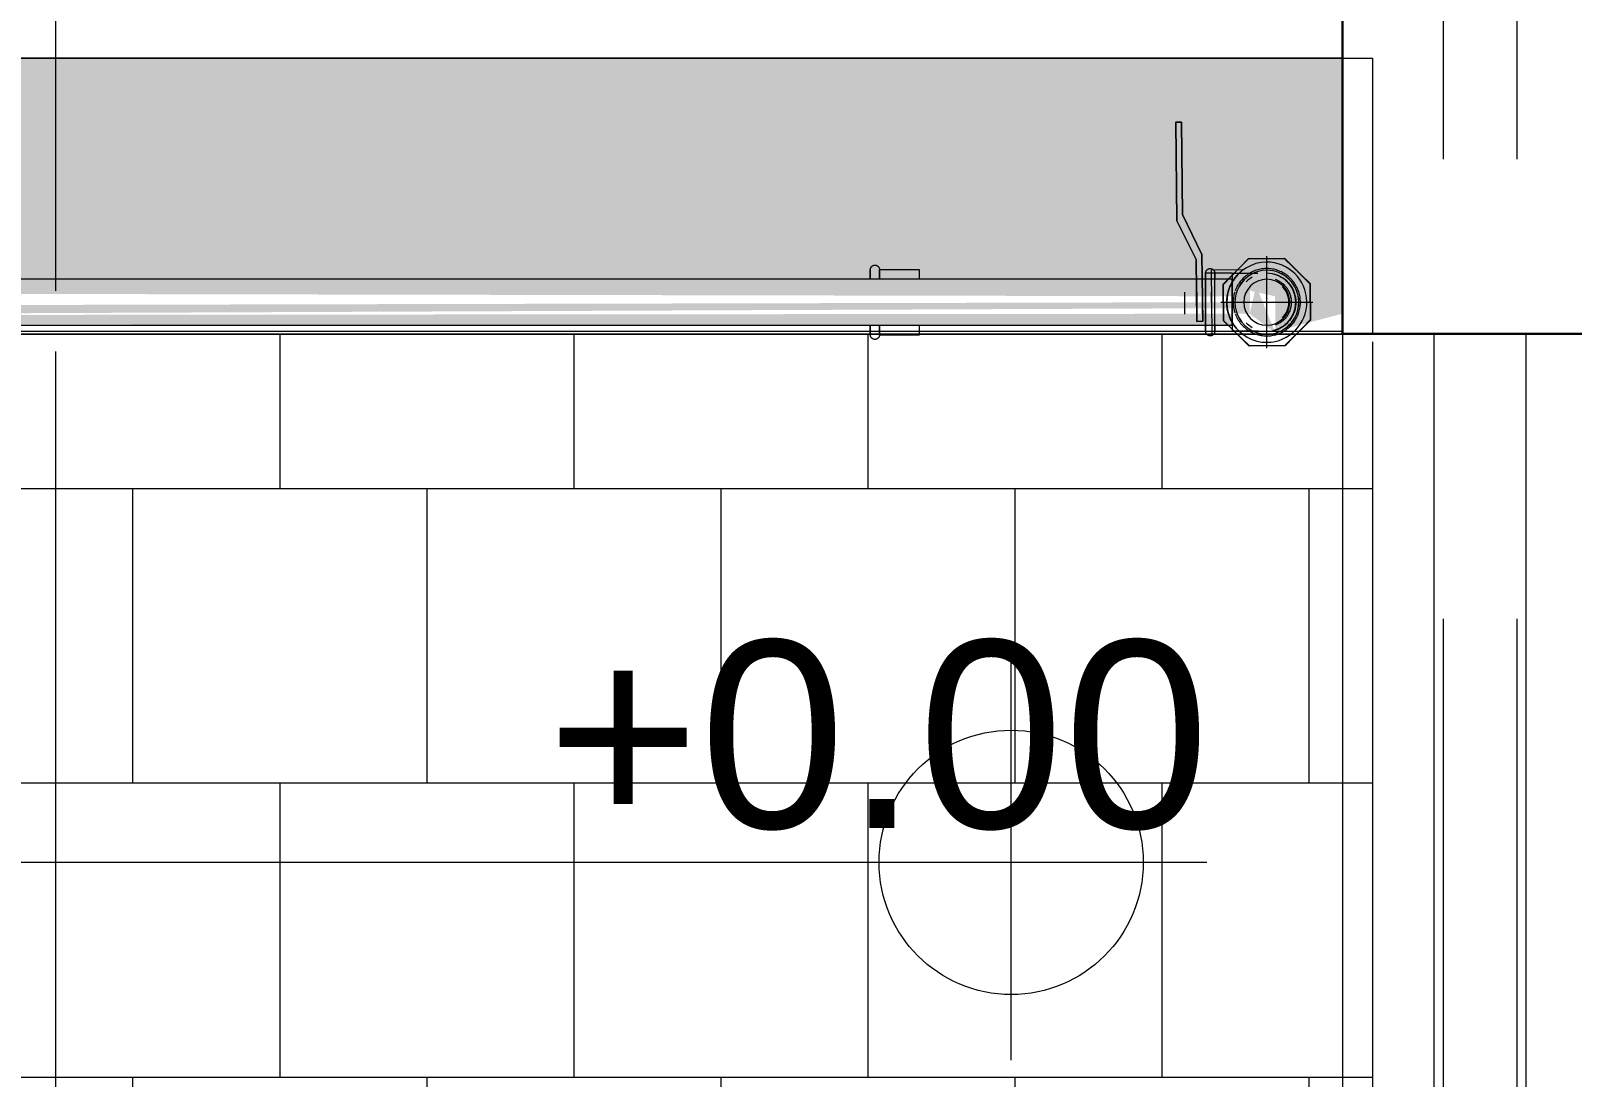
# Model space of a CAD drawing. Header units: metres. Extents: x 5 to 242, y -3 to 162.
# Drawn here: x 185.225 to 186.063, y 100.32 to 100.889 of the extents above; entities that cross this region are included whole.
import ezdxf

# ---------------------------------------------------------------- set-up
doc = ezdxf.new("R2010")
doc.units = ezdxf.units.M
doc.linetypes.add('IMPORT-Dashed _3_', pattern=[0.75, 0.5, -0.25])
doc.layers.add('1053_ARQ_BASE_MATADOURO_dwg', color=7, linetype='Continuous', lineweight=5, true_color=0x767676)
for name, color, linetype, lineweight in [('A-ESQ-PORTAS', 7, 'Continuous', 20), ('A-PAREDE', 7, 'Continuous', 30), ('A-TEXTO1', 7, 'Continuous', 5), ('A-VISTA01', 7, 'Continuous', 20), ('A-VISTA03', 7, 'Continuous', 9), ('A-WALL', 7, 'Continuous', 9), ('A_lay', 7, 'Continuous', 5), ('A_PROJEÇÃO', 7, 'IMPORT-Dashed _3_', 5), ('P-PIPE', 7, 'Continuous', 5), ('P-PIPE-CNTR', 7, 'Continuous', 5)]:
    doc.layers.add(name, color=color, linetype=linetype, lineweight=lineweight)
doc.styles.add('Arial_1', font='arial.ttf', dxfattribs={"height": 0.102})

# ---------------------------------------------------------------- blocks, each defined once
blk = doc.blocks.new('AÇO_Tampão Com Rebordo - AÇO_Tampão Com Rebordo-V77-TÉRREO 1_20')
at = {"layer": 'P-PIPE'}
for p, q in [((0, 0.0177), (0.0218, 0.0177)), ((0, 0.01252), (0, 0.0177)), ((0, 0.01252), (0, 0.0177)), ((0.0218, 0.0177), (0.0218, 0.01252)), ((0.0218, 0.0177), (0.0218, 0.01252)), ((0, -0.0177), (0, -0.01252)), ((0, -0.0177), (0, -0.01252)), ((0.0218, -0.01252), (0.0218, -0.0177)), ((0.0218, -0.01252), (0.0218, -0.0177)), ((0.0218, -0.0177), (0, -0.0177))]:
    blk.add_line(p, q, dxfattribs=at)
at = {"layer": 'P-PIPE', "flags": 128}
for points in [[(0.0268, 0.0177), (0.0268, 0.0178), (0.02679, 0.0179), (0.02678, 0.018), (0.02677, 0.0181), (0.02675, 0.0182), (0.02673, 0.01829), (0.0267, 0.01839), (0.02667, 0.01849), (0.02664, 0.01858), (0.0266, 0.01867), (0.02656, 0.01876), (0.02652, 0.01885), (0.02647, 0.01894), (0.02642, 0.01903), (0.02636, 0.01911), (0.02631, 0.01919), (0.02624, 0.01927), (0.02618, 0.01935), (0.02611, 0.01942), (0.02604, 0.01949), (0.02597, 0.01956), (0.02589, 0.01963), (0.02581, 0.01969), (0.02573, 0.01975), (0.02565, 0.0198), (0.02557, 0.01986), (0.02548, 0.0199), (0.02539, 0.01995), (0.0253, 0.01999), (0.02521, 0.02003), (0.02511, 0.02006), (0.02502, 0.0201), (0.02492, 0.02012), (0.02482, 0.02014), (0.02472, 0.02016), (0.02463, 0.02018), (0.02453, 0.02019), (0.02443, 0.0202), (0.02433, 0.0202), (0.02423, 0.0202), (0.02413, 0.02019), (0.02403, 0.02019), (0.02393, 0.02017), (0.02383, 0.02016), (0.02373, 0.02013), (0.02364, 0.02011), (0.02354, 0.02008), (0.02344, 0.02005), (0.02335, 0.02001), (0.02326, 0.01997), (0.02317, 0.01993), (0.02308, 0.01988), (0.02299, 0.01983), (0.02291, 0.01978), (0.02283, 0.01972), (0.02275, 0.01966), (0.02267, 0.0196), (0.0226, 0.01953), (0.02253, 0.01946), (0.02246, 0.01939), (0.02239, 0.01931), (0.02233, 0.01924), (0.02227, 0.01916), (0.02221, 0.01907), (0.02216, 0.01899), (0.02211, 0.0189), (0.02206, 0.01881), (0.02202, 0.01872), (0.02198, 0.01863), (0.02194, 0.01854), (0.02191, 0.01844), (0.02189, 0.01835), (0.02186, 0.01825), (0.02184, 0.01815), (0.02183, 0.01805), (0.02181, 0.01795), (0.0218, 0.01785), (0.0218, 0.01775), (0.0218, 0.0177)], [(0.0218, 0.01256), (0.0218, 0.01305), (0.0218, 0.01352), (0.0218, 0.01397), (0.0218, 0.01439), (0.0218, 0.01479), (0.0218, 0.01517), (0.0218, 0.01552), (0.0218, 0.01585), (0.0218, 0.01615), (0.0218, 0.01643), (0.0218, 0.01668), (0.0218, 0.0169), (0.0218, 0.0171), (0.0218, 0.01727), (0.0218, 0.01741), (0.0218, 0.01752), (0.0218, 0.01761), (0.0218, 0.01767), (0.0218, 0.0177)], [(0.0218, 0.01769), (0.0218, 0.01764), (0.0218, 0.01757), (0.0218, 0.01747), (0.0218, 0.01735), (0.0218, 0.01719), (0.0218, 0.01701), (0.0218, 0.0168), (0.0218, 0.01657), (0.0218, 0.0163), (0.0218, 0.01601), (0.0218, 0.0157), (0.0218, 0.01536), (0.0218, 0.015), (0.0218, 0.01461), (0.0218, 0.0142), (0.0218, 0.01376), (0.0218, 0.01331), (0.0218, 0.01283), (0.0218, 0.01233)], [(0.0268, 0.01256), (0.0268, 0.01305), (0.0268, 0.01352), (0.0268, 0.01397), (0.0268, 0.01439), (0.0268, 0.01479), (0.0268, 0.01517), (0.0268, 0.01552), (0.0268, 0.01585), (0.0268, 0.01615), (0.0268, 0.01643), (0.0268, 0.01668), (0.0268, 0.0169), (0.0268, 0.0171), (0.0268, 0.01727), (0.0268, 0.01741), (0.0268, 0.01752), (0.0268, 0.01761), (0.0268, 0.01767), (0.0268, 0.0177)], [(0.0268, 0.01769), (0.0268, 0.01764), (0.0268, 0.01757), (0.0268, 0.01747), (0.0268, 0.01735), (0.0268, 0.01719), (0.0268, 0.01701), (0.0268, 0.0168), (0.0268, 0.01657), (0.0268, 0.0163), (0.0268, 0.01601), (0.0268, 0.0157), (0.0268, 0.01536), (0.0268, 0.015), (0.0268, 0.01461), (0.0268, 0.0142), (0.0268, 0.01376), (0.0268, 0.01331), (0.0268, 0.01283), (0.0268, 0.01233)], [(0.0218, -0.01769), (0.0218, -0.01764), (0.0218, -0.01757), (0.0218, -0.01747), (0.0218, -0.01735), (0.0218, -0.01719), (0.0218, -0.01701), (0.0218, -0.0168), (0.0218, -0.01657), (0.0218, -0.0163), (0.0218, -0.01601), (0.0218, -0.0157), (0.0218, -0.01536), (0.0218, -0.015), (0.0218, -0.01461), (0.0218, -0.0142), (0.0218, -0.01376), (0.0218, -0.01331), (0.0218, -0.01283), (0.0218, -0.01233)], [(0.0218, -0.01256), (0.0218, -0.01305), (0.0218, -0.01352), (0.0218, -0.01397), (0.0218, -0.01439), (0.0218, -0.01479), (0.0218, -0.01517), (0.0218, -0.01552), (0.0218, -0.01585), (0.0218, -0.01615), (0.0218, -0.01643), (0.0218, -0.01668), (0.0218, -0.0169), (0.0218, -0.0171), (0.0218, -0.01727), (0.0218, -0.01741), (0.0218, -0.01752), (0.0218, -0.01761), (0.0218, -0.01767), (0.0218, -0.0177)], [(0.0268, -0.01769), (0.0268, -0.01764), (0.0268, -0.01757), (0.0268, -0.01747), (0.0268, -0.01735), (0.0268, -0.01719), (0.0268, -0.01701), (0.0268, -0.0168), (0.0268, -0.01657), (0.0268, -0.0163), (0.0268, -0.01601), (0.0268, -0.0157), (0.0268, -0.01536), (0.0268, -0.015), (0.0268, -0.01461), (0.0268, -0.0142), (0.0268, -0.01376), (0.0268, -0.01331), (0.0268, -0.01283), (0.0268, -0.01233)], [(0.0268, -0.01256), (0.0268, -0.01305), (0.0268, -0.01352), (0.0268, -0.01397), (0.0268, -0.01439), (0.0268, -0.01479), (0.0268, -0.01517), (0.0268, -0.01552), (0.0268, -0.01585), (0.0268, -0.01615), (0.0268, -0.01643), (0.0268, -0.01668), (0.0268, -0.0169), (0.0268, -0.0171), (0.0268, -0.01727), (0.0268, -0.01741), (0.0268, -0.01752), (0.0268, -0.01761), (0.0268, -0.01767), (0.0268, -0.0177)], [(0.0218, -0.0177), (0.0218, -0.0178), (0.02181, -0.0179), (0.02182, -0.018), (0.02183, -0.0181), (0.02185, -0.0182), (0.02187, -0.01829), (0.0219, -0.01839), (0.02193, -0.01849), (0.02196, -0.01858), (0.022, -0.01867), (0.02204, -0.01876), (0.02208, -0.01885), (0.02213, -0.01894), (0.02218, -0.01903), (0.02224, -0.01911), (0.02229, -0.01919), (0.02236, -0.01927), (0.02242, -0.01935), (0.02249, -0.01942), (0.02256, -0.01949), (0.02263, -0.01956), (0.02271, -0.01963), (0.02279, -0.01969), (0.02287, -0.01975), (0.02295, -0.0198), (0.02303, -0.01986), (0.02312, -0.0199), (0.02321, -0.01995), (0.0233, -0.01999), (0.02339, -0.02003), (0.02349, -0.02006), (0.02358, -0.0201), (0.02368, -0.02012), (0.02378, -0.02014), (0.02388, -0.02016), (0.02397, -0.02018), (0.02407, -0.02019), (0.02417, -0.0202), (0.02427, -0.0202), (0.02437, -0.0202), (0.02447, -0.02019), (0.02457, -0.02019), (0.02467, -0.02017), (0.02477, -0.02016), (0.02487, -0.02013), (0.02496, -0.02011), (0.02506, -0.02008), (0.02516, -0.02005), (0.02525, -0.02001), (0.02534, -0.01997), (0.02543, -0.01993), (0.02552, -0.01988), (0.02561, -0.01983), (0.02569, -0.01978), (0.02577, -0.01972), (0.02585, -0.01966), (0.02593, -0.0196), (0.026, -0.01953), (0.02607, -0.01946), (0.02614, -0.01939), (0.02621, -0.01931), (0.02627, -0.01924), (0.02633, -0.01916), (0.02639, -0.01907), (0.02644, -0.01899), (0.02649, -0.0189), (0.02654, -0.01881), (0.02658, -0.01872), (0.02662, -0.01863), (0.02666, -0.01854), (0.02669, -0.01844), (0.02671, -0.01835), (0.02674, -0.01825), (0.02676, -0.01815), (0.02677, -0.01805), (0.02679, -0.01795), (0.0268, -0.01785), (0.0268, -0.01775), (0.0268, -0.0177)]]:
    blk.add_lwpolyline(points, dxfattribs=at)
blk = doc.blocks.new('AÇO_Cotovelo 90 45 - AÇO_Cotovelo 90 45-V80-TÉRREO 1_20')
at = {"layer": 'P-PIPE'}
for p, q in [((159.47945, 100.75728), (159.46495, 100.75728)), ((159.46495, 100.74148), (159.46495, 100.75728)), ((159.47945, 100.75728), (159.47945, 100.74148)), ((159.47945, 100.75728), (159.47945, 100.74148)), ((159.46495, 100.72568), (159.46495, 100.74148)), ((159.47945, 100.74148), (159.47945, 100.72568)), ((159.47945, 100.74148), (159.47945, 100.72568)), ((159.46495, 100.72568), (159.47945, 100.72568))]:
    blk.add_line(p, q, dxfattribs=at)
at = {"layer": 'P-PIPE', "flags": 128}
for points in [[(159.46495, 100.75728), (159.46495, 100.75738), (159.46496, 100.75748), (159.46497, 100.75758), (159.46498, 100.75768), (159.465, 100.75778), (159.46502, 100.75788), (159.46505, 100.75798), (159.46508, 100.75807), (159.46511, 100.75817), (159.46515, 100.75826), (159.46519, 100.75835), (159.46523, 100.75844), (159.46528, 100.75853), (159.46533, 100.75861), (159.46539, 100.7587), (159.46544, 100.75878), (159.46551, 100.75886), (159.46557, 100.75893), (159.46564, 100.75901), (159.46571, 100.75908), (159.46578, 100.75915), (159.46586, 100.75921), (159.46594, 100.75927), (159.46602, 100.75933), (159.4661, 100.75939), (159.46618, 100.75944), (159.46627, 100.75949), (159.46636, 100.75953), (159.46645, 100.75958), (159.46654, 100.75961), (159.46664, 100.75965), (159.46673, 100.75968), (159.46683, 100.75971), (159.46693, 100.75973), (159.46703, 100.75975), (159.46712, 100.75976), (159.46722, 100.75977), (159.46732, 100.75978), (159.46742, 100.75978), (159.46752, 100.75978), (159.46762, 100.75978), (159.46772, 100.75977), (159.46782, 100.75976), (159.46792, 100.75974), (159.46802, 100.75972), (159.46812, 100.75969), (159.46821, 100.75967), (159.46831, 100.75963), (159.4684, 100.7596), (159.46849, 100.75956), (159.46858, 100.75951), (159.46867, 100.75947), (159.46876, 100.75942), (159.46884, 100.75936), (159.46892, 100.75931), (159.469, 100.75925), (159.46908, 100.75918), (159.46915, 100.75911), (159.46922, 100.75905), (159.46929, 100.75897), (159.46936, 100.7589), (159.46942, 100.75882), (159.46948, 100.75874), (159.46954, 100.75866), (159.46959, 100.75857), (159.46964, 100.75849), (159.46969, 100.7584), (159.46973, 100.75831), (159.46977, 100.75822), (159.46981, 100.75812), (159.46984, 100.75803), (159.46987, 100.75793), (159.46989, 100.75783), (159.46991, 100.75774), (159.46993, 100.75764), (159.46994, 100.75754), (159.46995, 100.75744), (159.46995, 100.75734), (159.46995, 100.75728)], [(159.46495, 100.75727), (159.46495, 100.75723), (159.46495, 100.75717), (159.46495, 100.75708), (159.46495, 100.75697), (159.46495, 100.75683), (159.46495, 100.75667), (159.46495, 100.75648), (159.46495, 100.75627), (159.46495, 100.75604), (159.46495, 100.75578), (159.46495, 100.7555), (159.46495, 100.7552), (159.46495, 100.75487), (159.46495, 100.75452), (159.46495, 100.75416), (159.46495, 100.75377), (159.46495, 100.75336), (159.46495, 100.75294), (159.46495, 100.75249), (159.46495, 100.75203), (159.46495, 100.75155), (159.46495, 100.75106), (159.46495, 100.75055), (159.46495, 100.75002), (159.46495, 100.74948), (159.46495, 100.74893), (159.46495, 100.74837), (159.46495, 100.74779), (159.46495, 100.74721), (159.46495, 100.74662), (159.46495, 100.74601), (159.46495, 100.74541), (159.46495, 100.74479), (159.46495, 100.74417), (159.46495, 100.74355), (159.46495, 100.74292), (159.46495, 100.74229), (159.46495, 100.74165), (159.46495, 100.74148)], [(159.46495, 100.75366), (159.46495, 100.75405), (159.46495, 100.75443), (159.46495, 100.75478), (159.46495, 100.75511), (159.46495, 100.75542), (159.46495, 100.75571), (159.46495, 100.75597), (159.46495, 100.75621), (159.46495, 100.75643), (159.46495, 100.75662), (159.46495, 100.75679), (159.46495, 100.75693), (159.46495, 100.75705), (159.46495, 100.75715), (159.46495, 100.75722), (159.46495, 100.75726)], [(159.46995, 100.75727), (159.46995, 100.75723), (159.46995, 100.75717), (159.46995, 100.75708), (159.46995, 100.75697), (159.46995, 100.75683), (159.46995, 100.75667), (159.46995, 100.75648), (159.46995, 100.75627), (159.46995, 100.75604), (159.46995, 100.75578), (159.46995, 100.7555), (159.46995, 100.7552), (159.46995, 100.75487), (159.46995, 100.75452), (159.46995, 100.75416), (159.46995, 100.75377)], [(159.46995, 100.74148), (159.46995, 100.74212), (159.46995, 100.74275), (159.46995, 100.74338), (159.46995, 100.744), (159.46995, 100.74462), (159.46995, 100.74524), (159.46995, 100.74585), (159.46995, 100.74645), (159.46995, 100.74705), (159.46995, 100.74764), (159.46995, 100.74821), (159.46995, 100.74878), (159.46995, 100.74934), (159.46995, 100.74988), (159.46995, 100.75041), (159.46995, 100.75092), (159.46995, 100.75142), (159.46995, 100.7519), (159.46995, 100.75237), (159.46995, 100.75282), (159.46995, 100.75325), (159.46995, 100.75366), (159.46995, 100.75405), (159.46995, 100.75443), (159.46995, 100.75478), (159.46995, 100.75511), (159.46995, 100.75542), (159.46995, 100.75571), (159.46995, 100.75597), (159.46995, 100.75621), (159.46995, 100.75643), (159.46995, 100.75662), (159.46995, 100.75679), (159.46995, 100.75693), (159.46995, 100.75705), (159.46995, 100.75715), (159.46995, 100.75722), (159.46995, 100.75726)], [(159.47945, 100.75728), (159.4802, 100.75728), (159.48095, 100.75728), (159.4817, 100.75728), (159.48245, 100.75728), (159.48319, 100.75728), (159.48392, 100.75728), (159.48465, 100.75728), (159.48536, 100.75728), (159.48607, 100.75728), (159.48677, 100.75728), (159.48746, 100.75728), (159.48813, 100.75728), (159.48879, 100.75728), (159.48944, 100.75728), (159.49007, 100.75728), (159.49068, 100.75728), (159.49127, 100.75728), (159.49185, 100.75728), (159.4924, 100.75728), (159.49294, 100.75728), (159.49345, 100.75728)], [(159.51655, 100.74148), (159.51654, 100.74222), (159.51649, 100.74295), (159.51642, 100.74368), (159.51632, 100.7444), (159.51619, 100.74512), (159.51603, 100.74583), (159.51584, 100.74654), (159.51562, 100.74724), (159.51538, 100.74793), (159.51511, 100.74861), (159.51481, 100.74928), (159.51448, 100.74993), (159.51413, 100.75058), (159.51375, 100.75121), (159.51335, 100.75182), (159.51293, 100.75241), (159.51248, 100.75299), (159.51201, 100.75355), (159.51151, 100.75409), (159.511, 100.75461), (159.51046, 100.75511), (159.50991, 100.75559), (159.50934, 100.75604), (159.50875, 100.75648), (159.50814, 100.75688), (159.50751, 100.75727), (159.50688, 100.75762), (159.50622, 100.75796), (159.50556, 100.75826), (159.50488, 100.75854), (159.50419, 100.75879), (159.5035, 100.75902), (159.50279, 100.75921), (159.50208, 100.75938), (159.50136, 100.75952), (159.50064, 100.75963), (159.49991, 100.75971), (159.49918, 100.75976), (159.49845, 100.75978), (159.49772, 100.75978), (159.49698, 100.75974), (159.49626, 100.75968), (159.49553, 100.75958), (159.49481, 100.75946), (159.49409, 100.75931), (159.49338, 100.75913), (159.49268, 100.75892), (159.49199, 100.75868), (159.49131, 100.75842), (159.49063, 100.75812), (159.48998, 100.75781), (159.48933, 100.75746), (159.4887, 100.75709), (159.48808, 100.7567), (159.48748, 100.75628), (159.4869, 100.75584), (159.48633, 100.75537), (159.48579, 100.75488), (159.48526, 100.75438), (159.48476, 100.75385), (159.48427, 100.7533), (159.48381, 100.75273), (159.48337, 100.75214), (159.48296, 100.75154), (159.48257, 100.75092), (159.4822, 100.75028), (159.48187, 100.74963), (159.48155, 100.74897), (159.48127, 100.7483), (159.48101, 100.74761)], [(159.50322, 100.75648), (159.50382, 100.75627), (159.5044, 100.75604), (159.50498, 100.75578), (159.50555, 100.7555), (159.5061, 100.7552), (159.50664, 100.75487), (159.50717, 100.75452), (159.50769, 100.75416), (159.50819, 100.75377), (159.50867, 100.75336), (159.50914, 100.75294), (159.50958, 100.75249), (159.51002, 100.75203), (159.51043, 100.75155), (159.51082, 100.75106), (159.51119, 100.75055), (159.51155, 100.75002), (159.51188, 100.74948), (159.51219, 100.74893), (159.51247, 100.74837), (159.51274, 100.74779), (159.51298, 100.74721), (159.51319, 100.74662), (159.51339, 100.74601), (159.51356, 100.74541), (159.5137, 100.74479), (159.51382, 100.74417), (159.51392, 100.74355), (159.51399, 100.74292), (159.51403, 100.74229), (159.51405, 100.74165), (159.51405, 100.74148)], [(159.5028, 100.75398), (159.5033, 100.75379), (159.50378, 100.75358), (159.50426, 100.75335), (159.50473, 100.7531), (159.50519, 100.75283), (159.50564, 100.75254), (159.50608, 100.75224), (159.5065, 100.75192), (159.50691, 100.75158), (159.50731, 100.75122), (159.50769, 100.75085), (159.50806, 100.75047), (159.50841, 100.75007), (159.50874, 100.74966), (159.50906, 100.74923), (159.50936, 100.74879), (159.50965, 100.74834), (159.50991, 100.74788), (159.51016, 100.74741), (159.51039, 100.74693), (159.51059, 100.74644), (159.51078, 100.74594), (159.51095, 100.74543), (159.5111, 100.74492), (159.51122, 100.74441), (159.51133, 100.74389), (159.51142, 100.74336), (159.51148, 100.74283), (159.51152, 100.7423), (159.51155, 100.74177), (159.51155, 100.74148)], [(159.46495, 100.74148), (159.46495, 100.74085), (159.46495, 100.74022), (159.46495, 100.73959), (159.46495, 100.73897), (159.46495, 100.73835), (159.46495, 100.73773), (159.46495, 100.73712), (159.46495, 100.73651), (159.46495, 100.73592), (159.46495, 100.73533), (159.46495, 100.73475), (159.46495, 100.73419), (159.46495, 100.73363), (159.46495, 100.73309), (159.46495, 100.73256), (159.46495, 100.73205), (159.46495, 100.73155), (159.46495, 100.73107), (159.46495, 100.7306), (159.46495, 100.73015), (159.46495, 100.72972), (159.46495, 100.72931), (159.46495, 100.72891), (159.46495, 100.72854), (159.46495, 100.72819), (159.46495, 100.72786), (159.46495, 100.72755), (159.46495, 100.72726), (159.46495, 100.727), (159.46495, 100.72676), (159.46495, 100.72654), (159.46495, 100.72635), (159.46495, 100.72618), (159.46495, 100.72603), (159.46495, 100.72591), (159.46495, 100.72582), (159.46495, 100.72575), (159.46495, 100.7257)], [(159.46995, 100.7257), (159.46995, 100.72573), (159.46995, 100.7258), (159.46995, 100.72589), (159.46995, 100.726), (159.46995, 100.72614), (159.46995, 100.7263), (159.46995, 100.72649), (159.46995, 100.7267), (159.46995, 100.72693), (159.46995, 100.72719), (159.46995, 100.72747), (159.46995, 100.72777), (159.46995, 100.7281), (159.46995, 100.72844), (159.46995, 100.72881), (159.46995, 100.7292), (159.46995, 100.72961), (159.46995, 100.73003), (159.46995, 100.73048), (159.46995, 100.73094), (159.46995, 100.73142), (159.46995, 100.73191), (159.46995, 100.73242), (159.46995, 100.73295), (159.46995, 100.73349), (159.46995, 100.73404), (159.46995, 100.7346), (159.46995, 100.73517), (159.46995, 100.73576), (159.46995, 100.73635), (159.46995, 100.73695), (159.46995, 100.73756), (159.46995, 100.73818), (159.46995, 100.7388), (159.46995, 100.73942), (159.46995, 100.74005), (159.46995, 100.74068), (159.46995, 100.74131), (159.46995, 100.74148)], [(159.48078, 100.74692), (159.48057, 100.74622), (159.4804, 100.74551), (159.48025, 100.74479), (159.48013, 100.74407), (159.48004, 100.74334), (159.47998, 100.74261), (159.47995, 100.74188), (159.47995, 100.74148)], [(159.47995, 100.74148), (159.47996, 100.74075), (159.48001, 100.74002), (159.48008, 100.73929), (159.48018, 100.73857), (159.48031, 100.73785), (159.48047, 100.73713), (159.48066, 100.73643), (159.48088, 100.73573)], [(159.50241, 100.72366), (159.50312, 100.72384), (159.50382, 100.72405), (159.50451, 100.72429), (159.50519, 100.72455), (159.50587, 100.72484), (159.50653, 100.72516), (159.50717, 100.72551), (159.5078, 100.72588), (159.50842, 100.72627), (159.50902, 100.72669), (159.5096, 100.72713), (159.51017, 100.7276), (159.51071, 100.72808), (159.51124, 100.72859), (159.51174, 100.72912), (159.51223, 100.72967), (159.51269, 100.73024), (159.51313, 100.73083), (159.51354, 100.73143), (159.51393, 100.73205), (159.5143, 100.73269), (159.51463, 100.73333), (159.51495, 100.734), (159.51523, 100.73467), (159.51549, 100.73535), (159.51572, 100.73605), (159.51593, 100.73675), (159.5161, 100.73746), (159.51625, 100.73818), (159.51637, 100.7389), (159.51646, 100.73963), (159.51652, 100.74036), (159.51655, 100.74109), (159.51655, 100.74148)], [(159.51405, 100.74148), (159.51404, 100.74085), (159.514, 100.74022), (159.51394, 100.73959), (159.51385, 100.73897), (159.51374, 100.73835), (159.5136, 100.73773), (159.51343, 100.73712), (159.51325, 100.73651), (159.51304, 100.73592), (159.5128, 100.73533), (159.51255, 100.73475), (159.51226, 100.73419), (159.51196, 100.73363), (159.51164, 100.73309), (159.51129, 100.73256), (159.51092, 100.73205), (159.51054, 100.73155), (159.51013, 100.73107), (159.5097, 100.7306), (159.50926, 100.73015), (159.5088, 100.72972), (159.50832, 100.72931), (159.50782, 100.72891), (159.50731, 100.72854), (159.50679, 100.72819), (159.50625, 100.72786), (159.5057, 100.72755), (159.50513, 100.72726), (159.50456, 100.727), (159.50398, 100.72676), (159.50338, 100.72654), (159.50278, 100.72635)], [(159.51155, 100.74148), (159.51154, 100.74095), (159.51151, 100.74042), (159.51145, 100.73989), (159.51138, 100.73937), (159.51129, 100.73884), (159.51117, 100.73832), (159.51103, 100.73781), (159.51088, 100.7373), (159.5107, 100.7368), (159.5105, 100.73631), (159.51028, 100.73582), (159.51005, 100.73534), (159.50979, 100.73488), (159.50952, 100.73442), (159.50923, 100.73397), (159.50892, 100.73354), (159.50859, 100.73312), (159.50825, 100.73271), (159.50789, 100.73232), (159.50752, 100.73194), (159.50713, 100.73158), (159.50672, 100.73123), (159.50631, 100.7309), (159.50588, 100.73059), (159.50544, 100.73029), (159.50498, 100.73001), (159.50452, 100.72975), (159.50404, 100.72951), (159.50356, 100.72929), (159.50307, 100.72909)], [(159.48112, 100.73504), (159.48139, 100.73436), (159.48169, 100.73369), (159.48202, 100.73303), (159.48237, 100.73239), (159.48275, 100.73176), (159.48315, 100.73115), (159.48357, 100.73056), (159.48402, 100.72998), (159.48449, 100.72942), (159.48499, 100.72888), (159.4855, 100.72836), (159.48604, 100.72786), (159.48659, 100.72738), (159.48716, 100.72692), (159.48775, 100.72649), (159.48836, 100.72609), (159.48899, 100.7257), (159.48962, 100.72534), (159.49028, 100.72501), (159.49094, 100.72471), (159.49162, 100.72443), (159.49231, 100.72418), (159.493, 100.72395), (159.49371, 100.72376), (159.49442, 100.72359), (159.49514, 100.72345), (159.49586, 100.72334), (159.49659, 100.72326), (159.49732, 100.72321), (159.49805, 100.72319), (159.49878, 100.72319), (159.49952, 100.72323), (159.50024, 100.72329), (159.50097, 100.72339), (159.50169, 100.72351), (159.50239, 100.72366)], [(159.46495, 100.7257), (159.46495, 100.72573), (159.46495, 100.7258), (159.46495, 100.72589), (159.46495, 100.726), (159.46495, 100.72614), (159.46495, 100.7263), (159.46495, 100.72649), (159.46495, 100.7267), (159.46495, 100.72693), (159.46495, 100.72719), (159.46495, 100.72747), (159.46495, 100.72777), (159.46495, 100.7281), (159.46495, 100.72844), (159.46495, 100.72881), (159.46495, 100.7292)], [(159.46598, 100.72366), (159.4659, 100.72372), (159.46582, 100.72379), (159.46575, 100.72385), (159.46568, 100.72392), (159.46561, 100.724), (159.46554, 100.72407), (159.46548, 100.72415), (159.46542, 100.72423), (159.46536, 100.72431), (159.46531, 100.7244), (159.46526, 100.72448), (159.46521, 100.72457), (159.46517, 100.72466), (159.46513, 100.72475), (159.46509, 100.72485), (159.46506, 100.72494), (159.46504, 100.72504), (159.46501, 100.72513), (159.46499, 100.72523), (159.46498, 100.72533), (159.46496, 100.72543), (159.46495, 100.72553), (159.46495, 100.72563), (159.46495, 100.72568)], [(159.46995, 100.72568), (159.46995, 100.72558), (159.46994, 100.72548), (159.46993, 100.72539), (159.46992, 100.72529), (159.4699, 100.72519), (159.46988, 100.72509), (159.46985, 100.72499), (159.46982, 100.7249), (159.46979, 100.7248), (159.46975, 100.72471), (159.46971, 100.72462), (159.46967, 100.72453), (159.46962, 100.72444), (159.46957, 100.72436), (159.46951, 100.72427), (159.46946, 100.72419), (159.46939, 100.72411), (159.46933, 100.72404), (159.46926, 100.72396), (159.46919, 100.72389), (159.46912, 100.72382), (159.46904, 100.72376), (159.46896, 100.7237), (159.46888, 100.72364), (159.4688, 100.72358), (159.46872, 100.72353), (159.46863, 100.72348), (159.46854, 100.72343), (159.46845, 100.72339), (159.46836, 100.72335), (159.46826, 100.72332), (159.46817, 100.72329), (159.46807, 100.72326), (159.46797, 100.72324), (159.46788, 100.72322), (159.46778, 100.72321), (159.46768, 100.72319), (159.46758, 100.72319), (159.46748, 100.72318), (159.46738, 100.72319), (159.46728, 100.72319), (159.46718, 100.7232), (159.46708, 100.72321), (159.46698, 100.72323), (159.46688, 100.72325), (159.46679, 100.72327), (159.46669, 100.7233), (159.46659, 100.72334), (159.4665, 100.72337), (159.46641, 100.72341), (159.46632, 100.72345), (159.46623, 100.7235), (159.46615, 100.72355), (159.46606, 100.72361), (159.46598, 100.72366)], [(159.46995, 100.72931), (159.46995, 100.72891), (159.46995, 100.72854), (159.46995, 100.72819), (159.46995, 100.72786), (159.46995, 100.72755), (159.46995, 100.72726), (159.46995, 100.727), (159.46995, 100.72676), (159.46995, 100.72654), (159.46995, 100.72635), (159.46995, 100.72618), (159.46995, 100.72603), (159.46995, 100.72591), (159.46995, 100.72582), (159.46995, 100.72575), (159.46995, 100.7257)], [(159.49358, 100.72568), (159.49308, 100.72568), (159.49255, 100.72568), (159.492, 100.72568), (159.49143, 100.72568), (159.49084, 100.72568), (159.49023, 100.72568), (159.48961, 100.72568), (159.48897, 100.72568), (159.48831, 100.72568), (159.48764, 100.72568), (159.48696, 100.72568), (159.48626, 100.72568), (159.48556, 100.72568), (159.48484, 100.72568), (159.48412, 100.72568), (159.48338, 100.72568), (159.48265, 100.72568), (159.4819, 100.72568), (159.48115, 100.72568), (159.4804, 100.72568), (159.47965, 100.72568), (159.47945, 100.72568)]]:
    blk.add_lwpolyline(points, dxfattribs=at)
at = {"layer": 'P-PIPE'}
for radius, start, end in [(0.0158, 0, 90), (0.0158, 0, 90), (0.0158, 0, 75), (0.0158, 120, 135), (0.01205, 0, 45), (0.01205, 0, 45), (0.0158, 270, 0), (0.0158, 270, 0), (0.0158, 285, 0), (0.01205, 315, 0), (0.01205, 315, 0), (0.0158, 225, 240)]:
    blk.add_arc((159.49825, 100.74148), radius, start, end, dxfattribs=at)
blk = doc.blocks.new('Valvula esfera BSP - Válvula Esfera BSP - TupyValve - Válvula Esfera BSP TupyValves PN25 Standard-V86-TÉRREO 1_20')
at = {"layer": 'P-PIPE', "true_color": 0x7f7f7f}
blk.add_hatch(color=8, dxfattribs=at).paths.add_polyline_path([(159.50298, 100.72468), (159.49245, 100.75032), (159.48892, 100.73523), (159.49725, 100.72898)])
at = {"layer": 'P-PIPE'}
for p, q in [((159.4487, 100.83946), (159.45187, 100.83949)), ((159.45187, 100.83949), (159.4487, 100.83946)), ((159.45187, 100.83949), (159.45241, 100.78927)), ((159.45241, 100.78927), (159.45187, 100.83949)), ((159.44927, 100.78583), (159.4487, 100.83946)), ((159.4487, 100.83946), (159.44927, 100.78583)), ((159.45241, 100.78927), (159.46297, 100.76739)), ((159.46297, 100.76739), (159.45241, 100.78927)), ((159.4599, 100.76478), (159.44927, 100.78583)), ((159.44927, 100.78583), (159.4599, 100.76478)), ((159.46026, 100.73108), (159.4599, 100.76478)), ((159.4599, 100.76478), (159.46026, 100.73108)), ((159.46297, 100.76739), (159.46336, 100.73111)), ((159.46336, 100.73111), (159.46297, 100.76739)), ((159.48838, 100.76508), (159.47444, 100.75125)), ((159.47444, 100.75125), (159.48838, 100.76508)), ((159.48808, 100.76508), (159.47445, 100.75095)), ((159.47445, 100.75095), (159.48808, 100.76508)), ((159.50772, 100.76529), (159.48808, 100.76508)), ((159.48808, 100.76508), (159.50772, 100.76529)), ((159.50801, 100.76529), (159.48838, 100.76508)), ((159.48838, 100.76508), (159.50801, 100.76529)), ((159.52184, 100.75165), (159.50772, 100.76529)), ((159.50772, 100.76529), (159.52184, 100.75165)), ((159.52185, 100.75135), (159.50801, 100.76529)), ((159.50801, 100.76529), (159.52185, 100.75135)), ((159.4854, 100.75909), (159.46806, 100.75891)), ((159.46806, 100.75891), (159.46843, 100.72411)), ((159.46806, 100.75891), (159.46843, 100.72411)), ((159.47444, 100.75125), (159.47465, 100.73161)), ((159.47465, 100.73161), (159.47444, 100.75125)), ((159.47445, 100.75095), (159.47466, 100.73132)), ((159.47466, 100.73132), (159.47445, 100.75095)), ((159.52205, 100.73202), (159.52184, 100.75165)), ((159.52184, 100.75165), (159.52205, 100.73202)), ((159.52206, 100.73172), (159.52185, 100.75135)), ((159.52185, 100.75135), (159.52206, 100.73172)), ((159.45339, 100.74701), (159.45352, 100.73501)), ((159.45339, 100.74701), (159.45352, 100.73501)), ((159.46009, 100.74708), (159.46022, 100.73508)), ((159.46009, 100.74708), (159.46022, 100.73508)), ((159.46332, 100.73511), (159.46319, 100.74711)), ((159.46332, 100.73511), (159.46319, 100.74711)), ((159.46832, 100.73516), (159.46819, 100.74716)), ((159.46832, 100.73516), (159.46819, 100.74716)), ((159.46336, 100.73111), (159.46026, 100.73108)), ((159.46026, 100.73108), (159.46336, 100.73111)), ((159.47465, 100.73161), (159.48849, 100.71768)), ((159.48849, 100.71768), (159.47465, 100.73161)), ((159.47466, 100.73132), (159.48878, 100.71768)), ((159.48878, 100.71768), (159.47466, 100.73132)), ((159.50812, 100.71789), (159.52206, 100.73172)), ((159.52206, 100.73172), (159.50812, 100.71789)), ((159.50842, 100.71789), (159.52205, 100.73202)), ((159.52205, 100.73202), (159.50842, 100.71789)), ((159.46843, 100.72411), (159.48485, 100.72429)), ((159.48849, 100.71768), (159.50812, 100.71789)), ((159.50812, 100.71789), (159.48849, 100.71768)), ((159.48878, 100.71768), (159.50842, 100.71789)), ((159.50842, 100.71789), (159.48878, 100.71768))]:
    blk.add_line(p, q, dxfattribs=at)
for centre, radius, start, end in [((159.49825, 100.74148), 0.0218, 90.61196, 270.61196), ((159.49825, 100.74148), 0.0218, 90.61196, 270.61196), ((159.4983, 100.74144), 0.0174, 90.61196, 270.61196), ((159.4983, 100.74144), 0.0174, 90.61196, 270.61196), ((159.49825, 100.74148), 0.0174, 90.61196, 150.61196), ((159.49825, 100.74148), 0.0174, 90.61196, 150.61196), ((159.49825, 100.74148), 0.0218, 270.61196, 90.61196), ((159.49825, 100.74148), 0.0218, 270.61196, 90.61196), ((159.49825, 100.74148), 0.0174, 270.61196, 90.61196), ((159.49825, 100.74148), 0.0174, 270.61196, 90.61196), ((159.4983, 100.74144), 0.0174, 270.61196, 90.61196), ((159.4983, 100.74144), 0.0174, 270.61196, 90.61196), ((159.49825, 100.74148), 0.0174, 210.61196, 270.61196), ((159.49825, 100.74148), 0.0174, 210.61196, 270.61196)]:
    blk.add_arc(centre, radius, start, end, dxfattribs=at)
for points, knots in [([(159.48485, 100.72429), (159.48478, 100.72435), (159.48455, 100.72452), (159.48404, 100.72495), (159.48356, 100.72537), (159.48298, 100.72592), (159.4823, 100.72661), (159.48159, 100.72742), (159.48088, 100.72829), (159.48019, 100.72925), (159.47928, 100.73068), (159.47844, 100.73229), (159.47773, 100.73407), (159.47727, 100.73551), (159.4769, 100.73701), (159.47654, 100.73905), (159.4764, 100.74119), (159.47651, 100.74336), (159.47677, 100.74545), (159.47724, 100.74746), (159.4779, 100.74936), (159.47865, 100.75112), (159.47953, 100.75271), (159.48047, 100.75412), (159.48119, 100.75507), (159.48192, 100.75595), (159.48267, 100.75675), (159.48339, 100.75744), (159.4839, 100.7579), (159.48425, 100.7582), (159.48458, 100.75847), (159.48505, 100.75884), (159.48531, 100.75903), (159.4854, 100.75909)], [0, 0, 0, 0, 0.055556, 0.083333, 0.111111, 0.138889, 0.166667, 0.194444, 0.222222, 0.25, 0.277778, 0.333333, 0.361111, 0.388889, 0.416667, 0.444444, 0.5, 0.527778, 0.555556, 0.611111, 0.638889, 0.666667, 0.722222, 0.75, 0.777778, 0.805556, 0.833333, 0.861111, 0.888889, 0.902778, 0.916667, 0.944444, 1, 1, 1, 1]), ([(159.4854, 100.75909), (159.48531, 100.75903), (159.48505, 100.75884), (159.48458, 100.75847), (159.48425, 100.7582), (159.4839, 100.7579), (159.48339, 100.75744), (159.48267, 100.75675), (159.48192, 100.75595), (159.48119, 100.75507), (159.48047, 100.75412), (159.47953, 100.75271), (159.47865, 100.75112), (159.4779, 100.74936), (159.47741, 100.74794), (159.477, 100.74645), (159.47661, 100.74443), (159.47642, 100.74228), (159.47647, 100.74011), (159.47668, 100.73802), (159.47711, 100.73599), (159.47773, 100.73407), (159.47844, 100.73229), (159.47928, 100.73068), (159.48019, 100.72925), (159.48088, 100.72829), (159.48159, 100.72742), (159.4823, 100.72661), (159.48298, 100.72592), (159.48356, 100.72537), (159.48404, 100.72495), (159.48455, 100.72452), (159.48478, 100.72435), (159.48485, 100.72429)], [0, 0, 0, 0, 0.055556, 0.083333, 0.097222, 0.111111, 0.138889, 0.166667, 0.194444, 0.222222, 0.25, 0.277778, 0.333333, 0.361111, 0.388889, 0.416667, 0.444444, 0.5, 0.527778, 0.555556, 0.611111, 0.638889, 0.666667, 0.722222, 0.75, 0.777778, 0.805556, 0.833333, 0.861111, 0.888889, 0.916667, 0.944444, 1, 1, 1, 1])]:
    blk.add_open_spline(points, degree=3, knots=knots, dxfattribs=at)
blk = doc.blocks.new('1053_ARQ_BASE_MATADOURO_dwg_arq geral tgov-4039641-TÉRREO 1_20')
at = {"layer": 'A_lay', "true_color": 0xaaaaaa}
h = blk.add_hatch(dxfattribs=at)
h.set_pattern_fill('FP_6', color=253, style=0, pattern_type=2)
h.set_pattern_definition([(0, (0, 0), (0, 0.16), []), (90, (0, 0), (-0.08, 0.16), [0.16, -0.16])])
h.paths.add_polyline_path([(19.91248, 17.03819), (29.3459, 17.03819), (29.3459, 17.53815), (19.67273, 17.53763), (19.67273, 17.03819)])
at = {"color": 253, "lineweight": 5, "true_color": 0xaaaaaa}
blk.add_line((29.3459, 17.53386), (29.3459, 17.03819), dxfattribs=at)
at = {"layer": 'A-ESQ-PORTAS', "color": 253, "true_color": 0xaaaaaa}
for p, q in [((29.37961, 17.03821), (29.37961, 17.53821)), ((29.42961, 17.03821), (29.42961, 17.53821))]:
    blk.add_line(p, q, dxfattribs=at)
at = {"layer": 'A-PAREDE', "color": 253, "true_color": 0xaaaaaa, "flags": 128}
blk.add_lwpolyline([(33.81302, 19.88321), (34.55461, 19.88321), (34.55461, 19.73321), (29.47961, 19.73321), (29.47961, 17.53821), (29.32961, 17.53821), (29.32961, 24.33821), (29.47961, 24.33821), (29.47961, 19.88321), (34.25461, 19.88321)], dxfattribs=at)
at = {"layer": 'A-TEXTO1', "color": 253, "true_color": 0xaaaaaa}
for p, q in [((29.14938, 17.14334), (29.14938, 17.37053)), ((29.25583, 17.25081), (28.49295, 17.25081))]:
    blk.add_line(p, q, dxfattribs=at)
blk.add_circle((29.14938, 17.25081), 0.07186, dxfattribs=at)
at = {"layer": 'A-VISTA01', "color": 253, "true_color": 0xaaaaaa, "flags": 128}
blk.add_lwpolyline([(19.37273, 17.68815), (29.3459, 17.68815), (29.3459, 17.53815), (19.37273, 17.53815)], dxfattribs=at)
at = {"layer": 'A-VISTA03', "color": 253, "true_color": 0xaaaaaa}
blk.add_line((29.32961, 17.53821), (29.32961, 17.03821), dxfattribs=at)
at = {"layer": 'A_PROJEÇÃO', "color": 253, "true_color": 0xaaaaaa}
for p, q in [((28.62961, 17.5617), (28.62961, 24.25459)), ((28.62961, 17.02864), (28.62961, 17.5496))]:
    blk.add_line(p, q, dxfattribs=at)
at = {"layer": 'A_PROJEÇÃO', "color": 253, "true_color": 0xaaaaaa, "flags": 128}
for points in [[(29.38461, 16.13321), (29.38461, 21.30821), (29.38461, 25.03821)], [(29.42461, 16.13321), (29.42461, 21.30821), (29.42461, 25.03821)]]:
    blk.add_lwpolyline(points, dxfattribs=at)
at = {"layer": 'A-TEXTO1', "insert": (28.89669, 17.3715), "char_height": 0.102, "width": 0.4308201, "attachment_point": 1, "line_spacing_factor": 0.941778, "style": 'Arial_1'}
blk.add_mtext('+0.00', dxfattribs=at)
blk = doc.blocks.new('1053_ARQ_BASE_MATADOURO_dwg-3625622-TÉRREO 1_20')
blk.add_blockref('1053_ARQ_BASE_MATADOURO_dwg_arq geral tgov-4039641-TÉRREO 1_20', (130.20979, 83.18603))

msp = doc.modelspace()

# ---------------------------------------------------------------- hatches: boundary and pattern name
at = {"layer": 'A-WALL', "true_color": 0xffd4aa, "transparency": 33554483}
h = msp.add_hatch(color=41, dxfattribs=at)
h.paths.add_polyline_path([(175.85544, 100.72568), (185.88768, 100.73523), (185.88792, 100.74773), (185.90153, 100.74472), (185.90174, 100.72568), (185.93817, 100.73523), (185.93817, 100.87418), (175.83817, 100.87418), (175.85526, 100.72568)])
h.paths.add_polyline_path([(181.06179, 100.72898), (178.51429, 100.73825), (178.51429, 100.75398), (181.06179, 100.74472), (181.06179, 100.72941)])
h.paths.add_polyline_path([(185.46226, 100.72898), (181.10009, 100.73825), (181.10079, 100.75398), (185.87822, 100.74472), (185.87822, 100.72898), (185.70349, 100.72898)])
h.paths.add_polyline_path([(177.15969, 100.72898), (176.45909, 100.73825), (176.45909, 100.75398), (178.44829, 100.74472), (178.43701, 100.72898)])
at = {"layer": 'P-PIPE', "true_color": 0xc0c0c0}
for points in [[(182.26897, 100.74148), (185.87822, 100.75231), (185.87822, 100.75398), (181.10009, 100.74472), (181.10009, 100.74148), (181.63031, 100.74148)], [(183.64829, 100.72898), (185.87822, 100.73825), (185.87822, 100.74148), (181.10009, 100.73066), (181.10079, 100.72898), (183.54629, 100.72898)]]:
    msp.add_hatch(color=9, dxfattribs=at).paths.add_polyline_path(points)

# ---------------------------------------------------------------- linework, layer by layer
at = {"layer": 'A-WALL', "color": 253, "true_color": 0xaaaaaa}
for p, q in [((185.93817, 100.87418), (175.83817, 100.87418)), ((175.85526, 100.72568), (185.93817, 100.72568)), ((175.85544, 100.72418), (185.93817, 100.72418))]:
    msp.add_line(p, q, dxfattribs=at)
at = {"layer": 'A-WALL', "color": 253, "true_color": 0xbbb2aa}
msp.add_line((185.93817, 100.87418), (185.93817, 100.72418), dxfattribs=at)
at = {"layer": 'P-PIPE'}
for p, q in [((185.87822, 100.75398), (181.10009, 100.75398)), ((185.87822, 100.72898), (185.87822, 100.75398)), ((181.10009, 100.72898), (185.87822, 100.72898))]:
    msp.add_line(p, q, dxfattribs=at)
for start, end in [(90, 180), (90, 180), (0, 90), (0, 90), (0, 60), (0, 60), (180, 270), (180, 270), (270, 0), (270, 0), (300, 0), (300, 0)]:
    msp.add_arc((185.89702, 100.74148), 0.0125, start, end, dxfattribs=at)
at = {"layer": 'P-PIPE-CNTR'}
for p, q in [((185.89702, 100.71648), (185.89702, 100.76648)), ((185.87202, 100.74148), (185.92202, 100.74148)), ((185.90156, 100.74148), (185.92202, 100.74148)), ((185.89702, 100.71648), (185.89702, 100.72366))]:
    msp.add_line(p, q, dxfattribs=at)

# ---------------------------------------------------------------- block references
at = {"layer": '1053_ARQ_BASE_MATADOURO_dwg', "color": 253, "true_color": 0xaaaaaa}
msp.add_blockref('1053_ARQ_BASE_MATADOURO_dwg-3625622-TÉRREO 1_20', (26.39877, 0), dxfattribs=at)
at = {"layer": 'P-PIPE'}
for name in ['Valvula esfera BSP - Válvula Esfera BSP - TupyValve - Válvula Esfera BSP TupyValves PN25 Standard-V86-TÉRREO 1_20', 'AÇO_Cotovelo 90 45 - AÇO_Cotovelo 90 45-V80-TÉRREO 1_20']:
    msp.add_blockref(name, (26.39877, 0), dxfattribs=at)
at = {"layer": 'P-PIPE', "extrusion": (0, 0, -1)}
msp.add_blockref('AÇO_Tampão Com Rebordo - AÇO_Tampão Com Rebordo-V77-TÉRREO 1_20', (-185.70809, 100.74148), dxfattribs=at)
msp.add_blockref('AÇO_Tampão Com Rebordo - AÇO_Tampão Com Rebordo-V77-TÉRREO 1_20', (-185.70809, 100.74148), dxfattribs=at)

doc.saveas('drawing.dxf')
